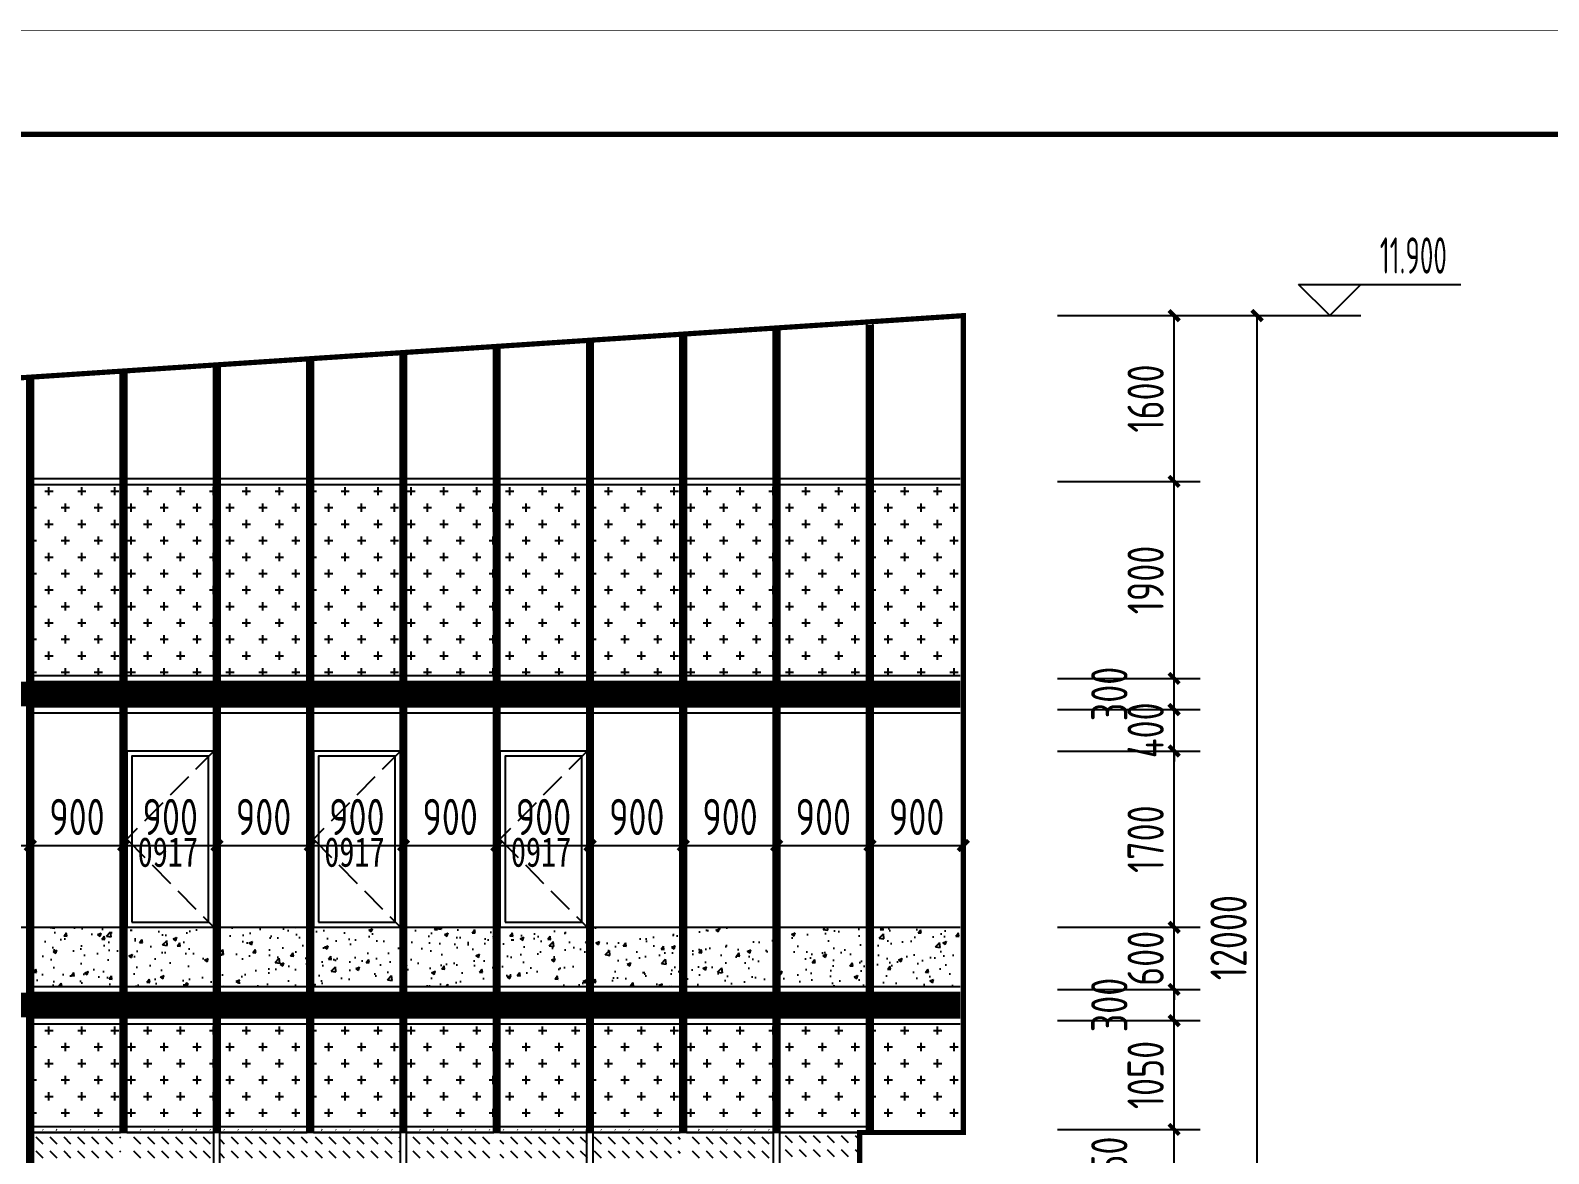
# Model space of a CAD drawing. Extents: x -280168 to 205214, y -148835 to -64913.
# Drawn here: x -178811 to -164164, y -100265 to -89430 of the extents above; entities that cross this region are included whole.
import ezdxf
from ezdxf.xclip import XClip

# ---------------------------------------------------------------- set-up
doc = ezdxf.new("R2010")
doc.units = 0
doc.header["$LTSCALE"] = 1000
doc.header["$MEASUREMENT"] = 0
doc.header["$XCLIPFRAME"] = 0
doc.linetypes.add('DASH', pattern=[0.35, 0.25, -0.1])
for name, color, linetype in [('01-标注_尺寸', 124, 'Continuous'), ('01-标注_标高', 200, 'Continuous'), ('02-TEXT_标注', 130, 'Continuous'), ('05-填充_156', 156, 'Continuous'), ('05-填充_18', 18, 'Continuous'), ('05-填充_天正', 14, 'Continuous'), ('A-C_玻璃幕墙', 140, 'Continuous'), ('A-C_窗', 140, 'Continuous'), ('D-铝板', 181, 'Continuous'), ('E-立面轮廓', 241, 'Continuous')]:
    doc.layers.add(name, color=color, linetype=linetype)
doc.layers.add('04-不打印_辅助线', color=165, linetype='Continuous', plot=False)
doc.styles.add('_TCH_DIM', font='ros1.shx', dxfattribs={"width": 0.75, "bigfont": 'jd.shx'})
doc.styles.add('_TCH_DIM_T3', font='ros1.shx', dxfattribs={"width": 0.85, "bigfont": 'jd.shx'})
doc.styles.get("Standard").update_dxf_attribs({"font": 'STXIHEI_0.TTF', "width": 0.75})
doc.dimstyles.new('_TCH_ARCH&&100', dxfattribs={"dimtxt": 350, "dimasz": 100, "dimexe": 250, "dimexo": 300, "dimgap": 100, "dimtad": 1, "dimdec": 0, "dimzin": 0, "dimdsep": 46, "dimtxsty": '_TCH_DIM_T3', "dimblk": 'ARCHTICK', "dimcen": 0.09, "dimclrt": 7, "dimazin": 2, "dimtfac": 1, "dimtdec": 0, "dimtix": 1, "dimtmove": 2, "dimatfit": 3, "dimfxl": 0, "dimtolj": 1, "dimtzin": 0, "dimarcsym": 0})

# ---------------------------------------------------------------- blocks, each defined once
blk = doc.blocks.new('*U593')
at = {"layer": '05-填充_18', "const_width": 240}
blk.add_lwpolyline([(-420, 0), (420, 0)], dxfattribs=at)
blk = doc.blocks.new('*U594')
at = {"layer": '05-填充_18', "color": 0, "linetype": 'ByBlock', "lineweight": -2, "transparency": 16777216}
for p in [(7200, 0), (8100, 0), (9000, 0), (9900, 0), (10800, 0), (11700, 0), (12600, 0), (13500, 0), (14400, 0), (15300, 0), (16200, 0)]:
    blk.add_blockref('*U593', p, dxfattribs=at)
blk = doc.blocks.new('*U597')
at = {"layer": '05-填充_18', "const_width": 240}
blk.add_lwpolyline([(-420, 0), (420, 0)], dxfattribs=at)
blk = doc.blocks.new('*U598')
at = {"layer": '05-填充_18', "color": 0, "linetype": 'ByBlock', "lineweight": -2, "transparency": 16777216}
for p in [(7200, 0), (8100, 0), (9000, 0), (9900, 0), (10800, 0), (11700, 0), (12600, 0), (13500, 0), (14400, 0), (15300, 0), (16200, 0)]:
    blk.add_blockref('*U597', p, dxfattribs=at)
blk = doc.blocks.new('*U565')
at = {"layer": 'A-C_玻璃幕墙'}
for p, q in [((-30, -2025), (-30, 2025)), ((30, -2025), (30, 2025))]:
    blk.add_line(p, q, dxfattribs=at)
blk = doc.blocks.new('*U566')
at = {"layer": 'A-C_玻璃幕墙', "color": 0, "linetype": 'ByBlock', "lineweight": -2, "transparency": 16777216}
for p in [(-5400, 0), (-3600, 0), (-1800, 0), (0, 0)]:
    blk.add_blockref('*U565', p, dxfattribs=at)
blk = doc.blocks.new('*U571')
at = {"layer": 'A-C_玻璃幕墙'}
for p, q in [((-420, 30), (420, 30)), ((-420, -30), (420, -30))]:
    blk.add_line(p, q, dxfattribs=at)
blk = doc.blocks.new('*U572')
at = {"layer": 'A-C_玻璃幕墙', "color": 0, "linetype": 'ByBlock', "lineweight": -2, "transparency": 16777216}
for p in [(8100, 0), (9000, 0), (9900, 0), (10800, 0), (11700, 0), (12600, 0), (13500, 0), (14400, 0), (15300, 0), (16200, 0)]:
    blk.add_blockref('*U571', p, dxfattribs=at)
blk = doc.blocks.new('*U573')
at = {"layer": 'A-C_玻璃幕墙'}
for p, q in [((-420, 30), (420, 30)), ((-420, -30), (420, -30))]:
    blk.add_line(p, q, dxfattribs=at)
blk = doc.blocks.new('*U574')
at = {"layer": 'A-C_玻璃幕墙', "color": 0, "linetype": 'ByBlock', "lineweight": -2, "transparency": 16777216}
for p in [(0, 0), (900, 0), (1800, 0), (2700, 0), (3600, 0), (4500, 0), (5400, 0), (6300, 0), (7200, 0)]:
    blk.add_blockref('*U573', p, dxfattribs=at)
blk = doc.blocks.new('*U575')
at = {"layer": 'A-C_玻璃幕墙'}
for p, q in [((-420, 30), (420, 30)), ((-420, -30), (420, -30))]:
    blk.add_line(p, q, dxfattribs=at)
blk = doc.blocks.new('*U576')
at = {"layer": 'A-C_玻璃幕墙', "color": 0, "linetype": 'ByBlock', "lineweight": -2, "transparency": 16777216}
for p in [(8100, 0), (9000, 0), (9900, 0), (10800, 0), (11700, 0), (12600, 0), (13500, 0), (14400, 0), (15300, 0), (16200, 0)]:
    blk.add_blockref('*U575', p, dxfattribs=at)
blk = doc.blocks.new('*U579')
at = {"layer": 'A-C_玻璃幕墙'}
blk.add_line((-420, 0), (420, 0), dxfattribs=at)
blk = doc.blocks.new('*U580')
at = {"layer": 'A-C_玻璃幕墙', "color": 0, "linetype": 'ByBlock', "lineweight": -2, "transparency": 16777216}
for p in [(0, 0), (900, 0), (1800, 0), (2700, 0), (3600, 0), (4500, 0), (5400, 0), (6300, 0), (7200, 0), (8100, 0), (9000, 0), (9900, 0), (10800, 0), (11700, 0)]:
    blk.add_blockref('*U579', p, dxfattribs=at)
blk = doc.blocks.new('*U581')
at = {"layer": 'A-C_玻璃幕墙'}
for p, q in [((-420, 30), (420, 30)), ((-420, -30), (420, -30))]:
    blk.add_line(p, q, dxfattribs=at)
blk = doc.blocks.new('*U582')
at = {"layer": 'A-C_玻璃幕墙', "color": 0, "linetype": 'ByBlock', "lineweight": -2, "transparency": 16777216}
for p in [(8100, 0), (9000, 0), (9900, 0), (10800, 0), (11700, 0), (12600, 0), (13500, 0), (14400, 0), (15300, 0), (16200, 0)]:
    blk.add_blockref('*U581', p, dxfattribs=at)
blk = doc.blocks.new('*U583')
at = {"layer": 'A-C_玻璃幕墙'}
for p, q in [((-420, 30), (420, 30)), ((-420, -30), (420, -30))]:
    blk.add_line(p, q, dxfattribs=at)
blk = doc.blocks.new('*U584')
at = {"layer": 'A-C_玻璃幕墙', "color": 0, "linetype": 'ByBlock', "lineweight": -2, "transparency": 16777216}
for p in [(8100, 0), (9000, 0), (9900, 0), (10800, 0), (11700, 0), (12600, 0), (13500, 0), (14400, 0), (15300, 0), (16200, 0)]:
    blk.add_blockref('*U583', p, dxfattribs=at)
blk = doc.blocks.new('*U585')
at = {"layer": 'A-C_玻璃幕墙'}
for p, q in [((-420, 30), (420, 30)), ((-420, -30), (420, -30))]:
    blk.add_line(p, q, dxfattribs=at)
blk = doc.blocks.new('*U586')
at = {"layer": 'A-C_玻璃幕墙', "color": 0, "linetype": 'ByBlock', "lineweight": -2, "transparency": 16777216}
for p in [(8100, 0), (9000, 0), (9900, 0), (10800, 0), (11700, 0), (12600, 0), (13500, 0), (14400, 0), (15300, 0), (16200, 0)]:
    blk.add_blockref('*U585', p, dxfattribs=at)
blk = doc.blocks.new('*U601')
at = {"layer": '05-填充_156'}
h = blk.add_hatch(dxfattribs=at)
h.set_pattern_fill('DASH', color=256, scale=100, angle=315)
h.set_pattern_definition([(315, (-156128.72, 163512.89), (134.70384, -3e-14), [95.25, -95.25])])
h.paths.add_polyline_path([(-420, 310), (420, 310), (420, -310), (-420, -310)])
blk = doc.blocks.new('*U602')
at = {"color": 0, "linetype": 'ByBlock', "lineweight": -2, "transparency": 16777216}
for p in [(0, 0), (900, 0), (1800, 0), (2700, 0), (3600, 0), (4500, 0), (5400, 0), (6300, 0)]:
    blk.add_blockref('*U601', p, dxfattribs=at)
blk = doc.blocks.new('*U599')
at = {"layer": '05-填充_156'}
h = blk.add_hatch(dxfattribs=at)
h.set_pattern_fill('CROSS', color=136, scale=100)
h.set_pattern_definition([(0, (-156128.72, 157462.89), (158.75, 158.75), [79.375, -238.125]), (90, (-156089.03, 157423.2), (-158.75, 158.75), [79.375, -238.125])])
h.paths.add_polyline_path([(-420, 480), (420, 480), (420, -480), (-420, -480)])
blk = doc.blocks.new('*U600')
at = {"color": 0, "linetype": 'ByBlock', "lineweight": -2, "transparency": 16777216}
for p in [(0, 0), (900, 0), (1800, 0), (2700, 0), (3600, 0), (4500, 0), (5400, 0), (6300, 0), (7200, 0), (8100, 0)]:
    blk.add_blockref('*U599', p, dxfattribs=at)
blk = doc.blocks.new('*U591')
at = {"layer": '05-填充_156'}
h = blk.add_hatch(dxfattribs=at)
h.set_pattern_fill('CROSS', color=136, scale=100)
h.set_pattern_definition([(0, (-156128.72, 157902.89), (158.75, 158.75), [79.375, -238.125]), (90, (-156089.03, 157863.2), (-158.75, 158.75), [79.375, -238.125])])
h.paths.add_polyline_path([(-420, 920), (420, 920), (420, -920), (-420, -920)])
blk = doc.blocks.new('*U592')
at = {"color": 0, "linetype": 'ByBlock', "lineweight": -2, "transparency": 16777216}
for p in [(8100, 0), (9000, 0), (9900, 0), (10800, 0), (11700, 0), (12600, 0), (13500, 0), (14400, 0), (15300, 0), (16200, 0)]:
    blk.add_blockref('*U591', p, dxfattribs=at)
blk = doc.blocks.new('*U569')
at = {"layer": '05-填充_18', "const_width": 60}
blk.add_lwpolyline([(0, -2025), (0, 5766)], dxfattribs=at)
at = {"layer": 'D-铝板'}
for p, q in [((-30, -2025), (-30, 5768)), ((30, -2025), (30, 5768))]:
    blk.add_line(p, q, dxfattribs=at)
blk = doc.blocks.new('*U570')
at = {"layer": 'D-铝板', "color": 0, "linetype": 'ByBlock', "lineweight": -2, "transparency": 16777216}
for p in [(8100, 0), (9000, 0), (9900, 0), (10800, 0), (11700, 0), (12600, 0), (13500, 0), (14400, 0), (15300, 0), (16200, 0)]:
    blk.add_blockref('*U569', p, dxfattribs=at)
blk = doc.blocks.new('*U567')
at = {"layer": '05-填充_18', "const_width": 60}
blk.add_lwpolyline([(0, -2025), (0, 2025)], dxfattribs=at)
at = {"layer": 'D-铝板'}
for p, q in [((-30, -2025), (-30, 2025)), ((30, -2025), (30, 2025))]:
    blk.add_line(p, q, dxfattribs=at)
blk = doc.blocks.new('*U568')
at = {"layer": 'D-铝板', "color": 0, "linetype": 'ByBlock', "lineweight": -2, "transparency": 16777216}
for p in [(0, 0), (900, 0), (1800, 0), (2700, 0), (3600, 0), (4500, 0), (5400, 0), (6300, 0), (7200, 0), (8100, 0)]:
    blk.add_blockref('*U567', p, dxfattribs=at)
blk = doc.blocks.new('A$C63224D34')
for points in [[(-10, -2075), (830, -2075), (830, -375), (-10, -375)], [(40, -2025), (780, -2025), (780, -425), (40, -425)]]:
    blk.add_lwpolyline(points, close=True)
at = {"linetype": 'DASH'}
blk.add_lwpolyline([(830, -375), (-10, -1225), (830, -2075)], dxfattribs=at)
at = {"layer": '04-不打印_辅助线', "width": 0.75}
blk.add_text('0917', height=285.4, dxfattribs=at).set_placement((95, -1491))
blk = doc.blocks.new('*U607')
at = {"layer": '05-填充_天正'}
h = blk.add_hatch(dxfattribs=at)
h.set_pattern_fill('AR-CONC', color=256, scale=200)
h.set_pattern_definition([(50, (-156128.72, 161537.9), (364.36934, -31.87817), [38.1, -419.1]), (355, (-156128.72, 161537.9), (-70.48565, 382.1133), [30.48, -335.28]), (100.451, (-156098.36, 161535.23), (293.885, 350.2334), [32.38, -356.18]), (46.1842, (-156128.7, 161639.5), (542.1581, -84.0847), [57.15, -628.65]), (96.6356, (-156083.54, 161632.5), (474.8085, 494.8511), [48.57, -534.27]), (351.184, (-156128.7, 161639.5), (474.8092, 494.8502), [45.72, -502.92]), (21, (-156077.92, 161614.1), (303.22976, -204.53104), [38.1, -419.1]), (326, (-156077.92, 161614.1), (123.60406, 368.37593), [30.48, -335.28]), (71.4514, (-156052.65, 161597.04), (426.833, 163.8457), [32.38, -356.18]), (37.5, (-156128.72, 161537.89), (6.17721, 169.11008), [0, -331.216, 0, -340.36, 0, -336.55]), (7.5, (-156128.72, 161537.89), (133.63933, 200.36115), [0, -194.056, 0, -323.596, 0, -128.27]), (327.5, (-156242, 161537.89), (271.18119, -11.45749), [0, -127, 0, -396.24, 0, -525.78]), (317.5, (-156292.8, 161537.89), (296.25836, 50.85298), [0, -165.1, 0, -263.144, 0, -373.38])])
h.paths.add_polyline_path([(-420, 285), (420, 285), (420, -285), (-420, -285)])
blk = doc.blocks.new('*U608')
at = {"color": 0, "linetype": 'ByBlock', "lineweight": -2, "transparency": 16777216}
for p in [(0, 0), (900, 0), (1800, 0), (2700, 0), (3600, 0), (4500, 0), (5400, 0), (6300, 0), (7200, 0), (8100, 0)]:
    blk.add_blockref('*U607', p, dxfattribs=at)
blk = doc.blocks.new('图框-A1')
for points, const_width in [([(0, 0), (841, 0), (841, 594), (0, 594)], 0.05), ([(766, 584), (25, 584), (25, 10), (766, 10)], 0.5)]:
    blk.add_lwpolyline(points, close=True, dxfattribs=dict(const_width=const_width))
blk = doc.blocks.new('_ArchTick')
at = {"color": 0, "linetype": 'ByBlock', "const_width": 0.4}
blk.add_lwpolyline([(-0.5, -0.5), (0.5, 0.5)], dxfattribs=at)
blk = doc.blocks.new('*D1110')
at = {"layer": '01-标注_尺寸', "color": 0, "lineweight": -2, "transparency": 16777216}
for p, q in [((-170711, -97770), (-170711, -97042)), ((-169811, -97770), (-169811, -97042)), ((-170711, -97292), (-169811, -97292))]:
    blk.add_line(p, q, dxfattribs=at)
at = {"layer": 'Defpoints', "color": 0, "transparency": 16777216}
for p in [(-169811, -97292), (-170711, -98070), (-169811, -98070)]:
    blk.add_point(p, dxfattribs=at)
at = {"layer": '01-标注_尺寸', "color": 0, "lineweight": -2, "transparency": 16777216, "xscale": 100, "yscale": 100, "zscale": 100, "rotation": 180}
blk.add_blockref('_ArchTick', (-170711, -97292), dxfattribs=at)
at = {"layer": '01-标注_尺寸', "color": 0, "lineweight": -2, "transparency": 16777216, "xscale": 100, "yscale": 100, "zscale": 100}
blk.add_blockref('_ArchTick', (-169811, -97292), dxfattribs=at)
at = {"layer": '01-标注_尺寸', "color": 7, "transparency": 16777216, "insert": (-170261, -97017), "char_height": 350, "attachment_point": 5, "style": '_TCH_DIM_T3'}
blk.add_mtext('\\A1;900', dxfattribs=at)
blk = doc.blocks.new('*D1111')
at = {"layer": '01-标注_尺寸', "color": 0, "lineweight": -2, "transparency": 16777216}
for p, q in [((-171611, -97770), (-171611, -97042)), ((-170711, -97770), (-170711, -97042)), ((-171611, -97292), (-170711, -97292))]:
    blk.add_line(p, q, dxfattribs=at)
at = {"layer": 'Defpoints', "color": 0, "transparency": 16777216}
for p in [(-170711, -97292), (-171611, -98070), (-170711, -98070)]:
    blk.add_point(p, dxfattribs=at)
at = {"layer": '01-标注_尺寸', "color": 0, "lineweight": -2, "transparency": 16777216, "xscale": 100, "yscale": 100, "zscale": 100, "rotation": 180}
blk.add_blockref('_ArchTick', (-171611, -97292), dxfattribs=at)
at = {"layer": '01-标注_尺寸', "color": 0, "lineweight": -2, "transparency": 16777216, "xscale": 100, "yscale": 100, "zscale": 100}
blk.add_blockref('_ArchTick', (-170711, -97292), dxfattribs=at)
at = {"layer": '01-标注_尺寸', "color": 7, "transparency": 16777216, "insert": (-171161, -97017), "char_height": 350, "attachment_point": 5, "style": '_TCH_DIM_T3'}
blk.add_mtext('\\A1;900', dxfattribs=at)
blk = doc.blocks.new('*D1112')
at = {"layer": '01-标注_尺寸', "color": 0, "lineweight": -2, "transparency": 16777216}
for p, q in [((-172511, -97770), (-172511, -97042)), ((-171611, -97770), (-171611, -97042)), ((-172511, -97292), (-171611, -97292))]:
    blk.add_line(p, q, dxfattribs=at)
at = {"layer": 'Defpoints', "color": 0, "transparency": 16777216}
for p in [(-171611, -97292), (-172511, -98070), (-171611, -98070)]:
    blk.add_point(p, dxfattribs=at)
at = {"layer": '01-标注_尺寸', "color": 0, "lineweight": -2, "transparency": 16777216, "xscale": 100, "yscale": 100, "zscale": 100, "rotation": 180}
blk.add_blockref('_ArchTick', (-172511, -97292), dxfattribs=at)
at = {"layer": '01-标注_尺寸', "color": 0, "lineweight": -2, "transparency": 16777216, "xscale": 100, "yscale": 100, "zscale": 100}
blk.add_blockref('_ArchTick', (-171611, -97292), dxfattribs=at)
at = {"layer": '01-标注_尺寸', "color": 7, "transparency": 16777216, "insert": (-172061, -97017), "char_height": 350, "attachment_point": 5, "style": '_TCH_DIM_T3'}
blk.add_mtext('\\A1;900', dxfattribs=at)
blk = doc.blocks.new('*D1113')
at = {"layer": '01-标注_尺寸', "color": 0, "lineweight": -2, "transparency": 16777216}
for p, q in [((-173411, -97770), (-173411, -97042)), ((-172511, -97770), (-172511, -97042)), ((-173411, -97292), (-172511, -97292))]:
    blk.add_line(p, q, dxfattribs=at)
at = {"layer": 'Defpoints', "color": 0, "transparency": 16777216}
for p in [(-172511, -97292), (-173411, -98070), (-172511, -98070)]:
    blk.add_point(p, dxfattribs=at)
at = {"layer": '01-标注_尺寸', "color": 0, "lineweight": -2, "transparency": 16777216, "xscale": 100, "yscale": 100, "zscale": 100, "rotation": 180}
blk.add_blockref('_ArchTick', (-173411, -97292), dxfattribs=at)
at = {"layer": '01-标注_尺寸', "color": 0, "lineweight": -2, "transparency": 16777216, "xscale": 100, "yscale": 100, "zscale": 100}
blk.add_blockref('_ArchTick', (-172511, -97292), dxfattribs=at)
at = {"layer": '01-标注_尺寸', "color": 7, "transparency": 16777216, "insert": (-172961, -97017), "char_height": 350, "attachment_point": 5, "style": '_TCH_DIM_T3'}
blk.add_mtext('\\A1;900', dxfattribs=at)
blk = doc.blocks.new('*D1114')
at = {"layer": '01-标注_尺寸', "color": 0, "lineweight": -2, "transparency": 16777216}
for p, q in [((-174311, -97770), (-174311, -97042)), ((-173411, -97770), (-173411, -97042)), ((-174311, -97292), (-173411, -97292))]:
    blk.add_line(p, q, dxfattribs=at)
at = {"layer": 'Defpoints', "color": 0, "transparency": 16777216}
for p in [(-173411, -97292), (-174311, -98070), (-173411, -98070)]:
    blk.add_point(p, dxfattribs=at)
at = {"layer": '01-标注_尺寸', "color": 0, "lineweight": -2, "transparency": 16777216, "xscale": 100, "yscale": 100, "zscale": 100, "rotation": 180}
blk.add_blockref('_ArchTick', (-174311, -97292), dxfattribs=at)
at = {"layer": '01-标注_尺寸', "color": 0, "lineweight": -2, "transparency": 16777216, "xscale": 100, "yscale": 100, "zscale": 100}
blk.add_blockref('_ArchTick', (-173411, -97292), dxfattribs=at)
at = {"layer": '01-标注_尺寸', "color": 7, "transparency": 16777216, "insert": (-173861, -97017), "char_height": 350, "attachment_point": 5, "style": '_TCH_DIM_T3'}
blk.add_mtext('\\A1;900', dxfattribs=at)
blk = doc.blocks.new('*D1115')
at = {"layer": '01-标注_尺寸', "color": 0, "lineweight": -2, "transparency": 16777216}
for p, q in [((-175211, -97770), (-175211, -97042)), ((-174311, -97770), (-174311, -97042)), ((-175211, -97292), (-174311, -97292))]:
    blk.add_line(p, q, dxfattribs=at)
at = {"layer": 'Defpoints', "color": 0, "transparency": 16777216}
for p in [(-174311, -97292), (-175211, -98070), (-174311, -98070)]:
    blk.add_point(p, dxfattribs=at)
at = {"layer": '01-标注_尺寸', "color": 0, "lineweight": -2, "transparency": 16777216, "xscale": 100, "yscale": 100, "zscale": 100, "rotation": 180}
blk.add_blockref('_ArchTick', (-175211, -97292), dxfattribs=at)
at = {"layer": '01-标注_尺寸', "color": 0, "lineweight": -2, "transparency": 16777216, "xscale": 100, "yscale": 100, "zscale": 100}
blk.add_blockref('_ArchTick', (-174311, -97292), dxfattribs=at)
at = {"layer": '01-标注_尺寸', "color": 7, "transparency": 16777216, "insert": (-174761, -97017), "char_height": 350, "attachment_point": 5, "style": '_TCH_DIM_T3'}
blk.add_mtext('\\A1;900', dxfattribs=at)
blk = doc.blocks.new('*D1116')
at = {"layer": '01-标注_尺寸', "color": 0, "lineweight": -2, "transparency": 16777216}
for p, q in [((-176111, -97770), (-176111, -97042)), ((-175211, -97770), (-175211, -97042)), ((-176111, -97292), (-175211, -97292))]:
    blk.add_line(p, q, dxfattribs=at)
at = {"layer": 'Defpoints', "color": 0, "transparency": 16777216}
for p in [(-175211, -97292), (-176111, -98070), (-175211, -98070)]:
    blk.add_point(p, dxfattribs=at)
at = {"layer": '01-标注_尺寸', "color": 0, "lineweight": -2, "transparency": 16777216, "xscale": 100, "yscale": 100, "zscale": 100, "rotation": 180}
blk.add_blockref('_ArchTick', (-176111, -97292), dxfattribs=at)
at = {"layer": '01-标注_尺寸', "color": 0, "lineweight": -2, "transparency": 16777216, "xscale": 100, "yscale": 100, "zscale": 100}
blk.add_blockref('_ArchTick', (-175211, -97292), dxfattribs=at)
at = {"layer": '01-标注_尺寸', "color": 7, "transparency": 16777216, "insert": (-175661, -97017), "char_height": 350, "attachment_point": 5, "style": '_TCH_DIM_T3'}
blk.add_mtext('\\A1;900', dxfattribs=at)
blk = doc.blocks.new('*D1117')
at = {"layer": '01-标注_尺寸', "color": 0, "lineweight": -2, "transparency": 16777216}
for p, q in [((-177011, -97770), (-177011, -97042)), ((-176111, -97770), (-176111, -97042)), ((-177011, -97292), (-176111, -97292))]:
    blk.add_line(p, q, dxfattribs=at)
at = {"layer": 'Defpoints', "color": 0, "transparency": 16777216}
for p in [(-176111, -97292), (-177011, -98070), (-176111, -98070)]:
    blk.add_point(p, dxfattribs=at)
at = {"layer": '01-标注_尺寸', "color": 0, "lineweight": -2, "transparency": 16777216, "xscale": 100, "yscale": 100, "zscale": 100, "rotation": 180}
blk.add_blockref('_ArchTick', (-177011, -97292), dxfattribs=at)
at = {"layer": '01-标注_尺寸', "color": 0, "lineweight": -2, "transparency": 16777216, "xscale": 100, "yscale": 100, "zscale": 100}
blk.add_blockref('_ArchTick', (-176111, -97292), dxfattribs=at)
at = {"layer": '01-标注_尺寸', "color": 7, "transparency": 16777216, "insert": (-176561, -97017), "char_height": 350, "attachment_point": 5, "style": '_TCH_DIM_T3'}
blk.add_mtext('\\A1;900', dxfattribs=at)
blk = doc.blocks.new('*D1118')
at = {"layer": '01-标注_尺寸', "color": 0, "lineweight": -2, "transparency": 16777216}
for p, q in [((-177911, -97770), (-177911, -97042)), ((-177011, -97770), (-177011, -97042)), ((-177911, -97292), (-177011, -97292))]:
    blk.add_line(p, q, dxfattribs=at)
at = {"layer": 'Defpoints', "color": 0, "transparency": 16777216}
for p in [(-177011, -97292), (-177911, -98070), (-177011, -98070)]:
    blk.add_point(p, dxfattribs=at)
at = {"layer": '01-标注_尺寸', "color": 0, "lineweight": -2, "transparency": 16777216, "xscale": 100, "yscale": 100, "zscale": 100, "rotation": 180}
blk.add_blockref('_ArchTick', (-177911, -97292), dxfattribs=at)
at = {"layer": '01-标注_尺寸', "color": 0, "lineweight": -2, "transparency": 16777216, "xscale": 100, "yscale": 100, "zscale": 100}
blk.add_blockref('_ArchTick', (-177011, -97292), dxfattribs=at)
at = {"layer": '01-标注_尺寸', "color": 7, "transparency": 16777216, "insert": (-177461, -97017), "char_height": 350, "attachment_point": 5, "style": '_TCH_DIM_T3'}
blk.add_mtext('\\A1;900', dxfattribs=at)
blk = doc.blocks.new('*D1119')
at = {"layer": '01-标注_尺寸', "color": 0, "lineweight": -2, "transparency": 16777216}
for p, q in [((-178811, -97770), (-178811, -97042)), ((-177911, -97770), (-177911, -97042)), ((-178811, -97292), (-177911, -97292))]:
    blk.add_line(p, q, dxfattribs=at)
at = {"layer": 'Defpoints', "color": 0, "transparency": 16777216}
for p in [(-177911, -97292), (-178811, -98070), (-177911, -98070)]:
    blk.add_point(p, dxfattribs=at)
at = {"layer": '01-标注_尺寸', "color": 0, "lineweight": -2, "transparency": 16777216, "xscale": 100, "yscale": 100, "zscale": 100, "rotation": 180}
blk.add_blockref('_ArchTick', (-178811, -97292), dxfattribs=at)
at = {"layer": '01-标注_尺寸', "color": 0, "lineweight": -2, "transparency": 16777216, "xscale": 100, "yscale": 100, "zscale": 100}
blk.add_blockref('_ArchTick', (-177911, -97292), dxfattribs=at)
at = {"layer": '01-标注_尺寸', "color": 7, "transparency": 16777216, "insert": (-178361, -97017), "char_height": 350, "attachment_point": 5, "style": '_TCH_DIM_T3'}
blk.add_mtext('\\A1;900', dxfattribs=at)
blk = doc.blocks.new('*D1120')
at = {"layer": '01-标注_尺寸', "color": 0, "lineweight": -2, "transparency": 16777216}
for p, q in [((-179711, -97770), (-179711, -97042)), ((-178811, -97770), (-178811, -97042)), ((-179711, -97292), (-178811, -97292))]:
    blk.add_line(p, q, dxfattribs=at)
at = {"layer": 'Defpoints', "color": 0, "transparency": 16777216}
for p in [(-178811, -97292), (-179711, -98070), (-178811, -98070)]:
    blk.add_point(p, dxfattribs=at)
at = {"layer": '01-标注_尺寸', "color": 0, "lineweight": -2, "transparency": 16777216, "xscale": 100, "yscale": 100, "zscale": 100, "rotation": 180}
blk.add_blockref('_ArchTick', (-179711, -97292), dxfattribs=at)
at = {"layer": '01-标注_尺寸', "color": 0, "lineweight": -2, "transparency": 16777216, "xscale": 100, "yscale": 100, "zscale": 100}
blk.add_blockref('_ArchTick', (-178811, -97292), dxfattribs=at)
at = {"layer": '01-标注_尺寸', "color": 7, "transparency": 16777216, "insert": (-179261, -97017), "char_height": 350, "attachment_point": 5, "style": '_TCH_DIM_T3'}
blk.add_mtext('\\A1;900', dxfattribs=at)
blk = doc.blocks.new('*D1145')
at = {"layer": '01-标注_尺寸', "color": 0, "lineweight": -2, "transparency": 16777216}
for p, q in [((-168903, -100031), (-167527, -100031)), ((-167777, -100681), (-167777, -100031)), ((-168903, -100681), (-167527, -100681))]:
    blk.add_line(p, q, dxfattribs=at)
at = {"layer": 'Defpoints', "color": 0, "transparency": 16777216}
for p in [(-169203, -100031), (-167777, -100031), (-169203, -100681)]:
    blk.add_point(p, dxfattribs=at)
at = {"layer": '01-标注_尺寸', "color": 0, "lineweight": -2, "transparency": 16777216, "xscale": 100, "yscale": 100, "zscale": 100}
for p, rotation in [((-167777, -100031), 90), ((-167777, -100681), 270)]:
    blk.add_blockref('_ArchTick', p, dxfattribs=dict(at, rotation=rotation))
at = {"layer": '01-标注_尺寸', "color": 7, "transparency": 16777216, "insert": (-168402, -100371), "char_height": 350, "attachment_point": 5, "rotation": 90, "style": '_TCH_DIM_T3'}
blk.add_mtext('\\A1;650', dxfattribs=at)
blk = doc.blocks.new('*D1146')
at = {"layer": '01-标注_尺寸', "color": 0, "lineweight": -2, "transparency": 16777216}
for p, q in [((-168903, -98981), (-167527, -98981)), ((-167777, -100031), (-167777, -98981)), ((-168903, -100031), (-167527, -100031))]:
    blk.add_line(p, q, dxfattribs=at)
at = {"layer": 'Defpoints', "color": 0, "transparency": 16777216}
for p in [(-169203, -98981), (-167777, -98981), (-169203, -100031)]:
    blk.add_point(p, dxfattribs=at)
at = {"layer": '01-标注_尺寸', "color": 0, "lineweight": -2, "transparency": 16777216, "xscale": 100, "yscale": 100, "zscale": 100}
for p, rotation in [((-167777, -98981), 90), ((-167777, -100031), 270)]:
    blk.add_blockref('_ArchTick', p, dxfattribs=dict(at, rotation=rotation))
at = {"layer": '01-标注_尺寸', "color": 7, "transparency": 16777216, "insert": (-168052, -99506), "char_height": 350, "attachment_point": 5, "rotation": 90, "style": '_TCH_DIM_T3'}
blk.add_mtext('\\A1;1050', dxfattribs=at)
blk = doc.blocks.new('*D1147')
at = {"layer": '01-标注_尺寸', "color": 0, "lineweight": -2, "transparency": 16777216}
for p, q in [((-168903, -98681), (-167527, -98681)), ((-167777, -98981), (-167777, -98681)), ((-168903, -98981), (-167527, -98981))]:
    blk.add_line(p, q, dxfattribs=at)
at = {"layer": 'Defpoints', "color": 0, "transparency": 16777216}
for p in [(-169203, -98681), (-167777, -98681), (-169203, -98981)]:
    blk.add_point(p, dxfattribs=at)
at = {"layer": '01-标注_尺寸', "color": 0, "lineweight": -2, "transparency": 16777216, "xscale": 100, "yscale": 100, "zscale": 100}
for p, rotation in [((-167777, -98681), 90), ((-167777, -98981), 270)]:
    blk.add_blockref('_ArchTick', p, dxfattribs=dict(at, rotation=rotation))
at = {"layer": '01-标注_尺寸', "color": 7, "transparency": 16777216, "insert": (-168402, -98831), "char_height": 350, "attachment_point": 5, "rotation": 90, "style": '_TCH_DIM_T3'}
blk.add_mtext('\\A1;300', dxfattribs=at)
blk = doc.blocks.new('*D1148')
at = {"layer": '01-标注_尺寸', "color": 0, "lineweight": -2, "transparency": 16777216}
for p, q in [((-167777, -98081), (-167777, -97981)), ((-168903, -98081), (-167527, -98081)), ((-167777, -98681), (-167777, -98081)), ((-168903, -98681), (-167527, -98681)), ((-167777, -98681), (-167777, -98781))]:
    blk.add_line(p, q, dxfattribs=at)
at = {"layer": 'Defpoints', "color": 0, "transparency": 16777216}
for p in [(-169203, -98081), (-167777, -98081), (-169203, -98681)]:
    blk.add_point(p, dxfattribs=at)
at = {"layer": '01-标注_尺寸', "color": 0, "lineweight": -2, "transparency": 16777216, "xscale": 100, "yscale": 100, "zscale": 100}
for p, rotation in [((-167777, -98081), 270), ((-167777, -98681), 90)]:
    blk.add_blockref('_ArchTick', p, dxfattribs=dict(at, rotation=rotation))
at = {"layer": '01-标注_尺寸', "color": 7, "transparency": 16777216, "insert": (-168052, -98381), "char_height": 350, "attachment_point": 5, "rotation": 90, "style": '_TCH_DIM_T3'}
blk.add_mtext('\\A1;600', dxfattribs=at)
blk = doc.blocks.new('*D1149')
at = {"layer": '01-标注_尺寸', "color": 0, "lineweight": -2, "transparency": 16777216}
for p, q in [((-168903, -96381), (-167527, -96381)), ((-167777, -98081), (-167777, -96381)), ((-168903, -98081), (-167527, -98081))]:
    blk.add_line(p, q, dxfattribs=at)
at = {"layer": 'Defpoints', "color": 0, "transparency": 16777216}
for p in [(-169203, -96381), (-167777, -96381), (-169203, -98081)]:
    blk.add_point(p, dxfattribs=at)
at = {"layer": '01-标注_尺寸', "color": 0, "lineweight": -2, "transparency": 16777216, "xscale": 100, "yscale": 100, "zscale": 100}
for p, rotation in [((-167777, -96381), 90), ((-167777, -98081), 270)]:
    blk.add_blockref('_ArchTick', p, dxfattribs=dict(at, rotation=rotation))
at = {"layer": '01-标注_尺寸', "color": 7, "transparency": 16777216, "insert": (-168052, -97231), "char_height": 350, "attachment_point": 5, "rotation": 90, "style": '_TCH_DIM_T3'}
blk.add_mtext('\\A1;1700', dxfattribs=at)
blk = doc.blocks.new('*D1150')
at = {"layer": '01-标注_尺寸', "color": 0, "lineweight": -2, "transparency": 16777216}
for p, q in [((-167777, -95981), (-167777, -95881)), ((-168903, -95981), (-167527, -95981)), ((-167777, -96381), (-167777, -95981)), ((-168903, -96381), (-167527, -96381)), ((-167777, -96381), (-167777, -96481))]:
    blk.add_line(p, q, dxfattribs=at)
at = {"layer": 'Defpoints', "color": 0, "transparency": 16777216}
for p in [(-169203, -95981), (-167777, -95981), (-169203, -96381)]:
    blk.add_point(p, dxfattribs=at)
at = {"layer": '01-标注_尺寸', "color": 0, "lineweight": -2, "transparency": 16777216, "xscale": 100, "yscale": 100, "zscale": 100}
for p, rotation in [((-167777, -95981), 270), ((-167777, -96381), 90)]:
    blk.add_blockref('_ArchTick', p, dxfattribs=dict(at, rotation=rotation))
at = {"layer": '01-标注_尺寸', "color": 7, "transparency": 16777216, "insert": (-168052, -96181), "char_height": 350, "attachment_point": 5, "rotation": 90, "style": '_TCH_DIM_T3'}
blk.add_mtext('\\A1;400', dxfattribs=at)
blk = doc.blocks.new('*D1151')
at = {"layer": '01-标注_尺寸', "color": 0, "lineweight": -2, "transparency": 16777216}
for p, q in [((-168903, -95681), (-167527, -95681)), ((-167777, -95981), (-167777, -95681)), ((-168903, -95981), (-167527, -95981))]:
    blk.add_line(p, q, dxfattribs=at)
at = {"layer": 'Defpoints', "color": 0, "transparency": 16777216}
for p in [(-169203, -95681), (-167777, -95681), (-169203, -95981)]:
    blk.add_point(p, dxfattribs=at)
at = {"layer": '01-标注_尺寸', "color": 0, "lineweight": -2, "transparency": 16777216, "xscale": 100, "yscale": 100, "zscale": 100}
for p, rotation in [((-167777, -95681), 90), ((-167777, -95981), 270)]:
    blk.add_blockref('_ArchTick', p, dxfattribs=dict(at, rotation=rotation))
at = {"layer": '01-标注_尺寸', "color": 7, "transparency": 16777216, "insert": (-168402, -95831), "char_height": 350, "attachment_point": 5, "rotation": 90, "style": '_TCH_DIM_T3'}
blk.add_mtext('\\A1;300', dxfattribs=at)
blk = doc.blocks.new('*D1152')
at = {"layer": '01-标注_尺寸', "color": 0, "lineweight": -2, "transparency": 16777216}
for p, q in [((-168903, -93781), (-167527, -93781)), ((-167777, -95681), (-167777, -93781)), ((-168903, -95681), (-167527, -95681))]:
    blk.add_line(p, q, dxfattribs=at)
at = {"layer": 'Defpoints', "color": 0, "transparency": 16777216}
for p in [(-169203, -93781), (-167777, -93781), (-169203, -95681)]:
    blk.add_point(p, dxfattribs=at)
at = {"layer": '01-标注_尺寸', "color": 0, "lineweight": -2, "transparency": 16777216, "xscale": 100, "yscale": 100, "zscale": 100}
for p, rotation in [((-167777, -93781), 90), ((-167777, -95681), 270)]:
    blk.add_blockref('_ArchTick', p, dxfattribs=dict(at, rotation=rotation))
at = {"layer": '01-标注_尺寸', "color": 7, "transparency": 16777216, "insert": (-168052, -94731), "char_height": 350, "attachment_point": 5, "rotation": 90, "style": '_TCH_DIM_T3'}
blk.add_mtext('\\A1;1900', dxfattribs=at)
blk = doc.blocks.new('*D1153')
at = {"layer": '01-标注_尺寸', "color": 0, "lineweight": -2, "transparency": 16777216}
for p, q in [((-168903, -92181), (-167527, -92181)), ((-167777, -93781), (-167777, -92181)), ((-168903, -93781), (-167527, -93781))]:
    blk.add_line(p, q, dxfattribs=at)
at = {"layer": 'Defpoints', "color": 0, "transparency": 16777216}
for p in [(-169203, -92181), (-167777, -92181), (-169203, -93781)]:
    blk.add_point(p, dxfattribs=at)
at = {"layer": '01-标注_尺寸', "color": 0, "lineweight": -2, "transparency": 16777216, "xscale": 100, "yscale": 100, "zscale": 100}
for p, rotation in [((-167777, -92181), 90), ((-167777, -93781), 270)]:
    blk.add_blockref('_ArchTick', p, dxfattribs=dict(at, rotation=rotation))
at = {"layer": '01-标注_尺寸', "color": 7, "transparency": 16777216, "insert": (-168052, -92981), "char_height": 350, "attachment_point": 5, "rotation": 90, "style": '_TCH_DIM_T3'}
blk.add_mtext('\\A1;1600', dxfattribs=at)
blk = doc.blocks.new('*D1154')
at = {"layer": '01-标注_尺寸', "color": 0, "lineweight": -2, "transparency": 16777216}
for p, q in [((-168103, -92181), (-166727, -92181)), ((-166977, -104181), (-166977, -92181)), ((-168103, -104181), (-166727, -104181))]:
    blk.add_line(p, q, dxfattribs=at)
at = {"layer": 'Defpoints', "color": 0, "transparency": 16777216}
for p in [(-168403, -92181), (-166977, -92181), (-168403, -104181)]:
    blk.add_point(p, dxfattribs=at)
at = {"layer": '01-标注_尺寸', "color": 0, "lineweight": -2, "transparency": 16777216, "xscale": 100, "yscale": 100, "zscale": 100}
for p, rotation in [((-166977, -92181), 90), ((-166977, -104181), 270)]:
    blk.add_blockref('_ArchTick', p, dxfattribs=dict(at, rotation=rotation))
at = {"layer": '01-标注_尺寸', "color": 7, "transparency": 16777216, "insert": (-167252, -98181), "char_height": 350, "attachment_point": 5, "rotation": 90, "style": '_TCH_DIM_T3'}
blk.add_mtext('\\A1;12000', dxfattribs=at)

msp = doc.modelspace()

# ---------------------------------------------------------------- hatches: boundary and pattern name
at = {"layer": '05-填充_156'}
h = msp.add_hatch(dxfattribs=at)
h.set_pattern_fill('DASH', color=256, scale=100, angle=315)
h.set_pattern_definition([(315, (-328189.57, 63171.63), (134.70384, -3e-14), [95.25, -95.25])])
h.paths.add_polyline_path([(-171581.6, -100031.3), (-170810.9, -100031.3), (-170810.9, -100651.3), (-171581.6, -100651.3)])

# ---------------------------------------------------------------- linework, layer by layer
at = {"layer": '01-标注_标高'}
for p, q in [((-166276.5, -92181.3), (-166576.5, -91881.3)), ((-166576.5, -91881.3), (-165011.5, -91881.3)), ((-166276.5, -92181.3), (-165976.5, -91881.3)), ((-166976.5, -92181.3), (-165976.5, -92181.3))]:
    msp.add_line(p, q, dxfattribs=at)
at = {"layer": 'A-C_窗'}
msp.add_line((-170810.9, -100061.3), (-178780.9, -100061.3), dxfattribs=at)
at = {"layer": 'E-立面轮廓', "const_width": 50}
msp.add_lwpolyline([(-188010.9, -104181.3), (-188010.9, -93381.3), (-169810.9, -92181.3), (-169810.9, -100061.3), (-170810.9, -100061.3), (-170810.9, -104181.3), (-170810.9, -104181.3)], dxfattribs=at)

# ---------------------------------------------------------------- block references
at = {"xscale": 100, "yscale": 100, "zscale": 100}
msp.add_blockref('图框-A1', (-196065.1, -148832.1), dxfattribs=at)
for name, p in [('*U592', (-186460.9, -94731.3)), ('*U608', (-178360.9, -98366.3)), ('*U600', (-178360.9, -99491.3)), ('*U602', (-178360.9, -100341.3))]:
    msp.add_blockref(name, p)
at = {"layer": '05-填充_18'}
for name, p in [('*U594', (-186460.9, -95831.3)), ('*U598', (-186460.9, -98831.3))]:
    msp.add_blockref(name, p, dxfattribs=at)
at = {"layer": 'A-C_玻璃幕墙'}
for name, p in [('*U582', (-186460.9, -93781.3)), ('*U584', (-186460.9, -95681.3)), ('*U586', (-186460.9, -95981.3)), ('*U580', (-181960.9, -98081.3)), ('*U576', (-186460.9, -98681.3)), ('*U572', (-186460.9, -98981.3)), ('*U574', (-178360.9, -100031.3)), ('*U566', (-171611.6, -102056.3))]:
    msp.add_blockref(name, p, dxfattribs=at)
at = {"layer": 'A-C_窗'}
for p in [(-177870.9, -96006.3), (-176070.9, -96006.3), (-174270.9, -96006.3)]:
    msp.add_blockref('A$C63224D34', p, dxfattribs=at)
at = {"layer": 'D-铝板'}
ref = msp.add_blockref('*U570', (-186910.9, -98036.3), dxfattribs=at)
XClip(ref).set_block_clipping_path([(-1100, -6145), (-1100, 4655), (17100, 5855), (17100, -2025), (16100, -2025), (16100, -6145)])
msp.add_blockref('*U568', (-186910.9, -102056.3), dxfattribs=at)

# ---------------------------------------------------------------- texts
at = {"layer": '02-TEXT_标注', "style": '_TCH_DIM', "width": 0.6375}
msp.add_text('11.900', height=350, dxfattribs=at).set_placement((-165792.7, -91776.3))

# ---------------------------------------------------------------- dimensions: what is measured, and where the dimension line sits
at = {"layer": '01-标注_尺寸'}
for p1, p2, distance, picture, middle in [((-169202.7, -93781.3), (-169202.7, -92181.3), -1426.2, '*D1153', (-168051.5, -92981.3)), ((-168402.7, -104181.3), (-168402.7, -92181.3), -1426.2, '*D1154', (-167251.5, -98181.3)), ((-169202.7, -95681.3), (-169202.7, -93781.3), -1426.2, '*D1152', (-168051.5, -94731.3)), ((-169202.7, -96381.3), (-169202.7, -95981.3), -1426.2, '*D1150', (-168051.5, -96181.3)), ((-169202.7, -98081.3), (-169202.7, -96381.3), -1426.2, '*D1149', (-168051.5, -97231.3)), ((-179710.9, -98069.9), (-178810.9, -98069.9), 778.3, '*D1120', (-179260.9, -97016.6)), ((-178810.9, -98069.9), (-177910.9, -98069.9), 778.3, '*D1119', (-178360.9, -97016.6)), ((-177910.9, -98069.9), (-177010.9, -98069.9), 778.3, '*D1118', (-177460.9, -97016.6)), ((-177010.9, -98069.9), (-176110.9, -98069.9), 778.3, '*D1117', (-176560.9, -97016.6)), ((-176110.9, -98069.9), (-175210.9, -98069.9), 778.3, '*D1116', (-175660.9, -97016.6)), ((-175210.9, -98069.9), (-174310.9, -98069.9), 778.3, '*D1115', (-174760.9, -97016.6)), ((-174310.9, -98069.9), (-173410.9, -98069.9), 778.3, '*D1114', (-173860.9, -97016.6)), ((-173410.9, -98069.9), (-172510.9, -98069.9), 778.3, '*D1113', (-172960.9, -97016.6)), ((-172510.9, -98069.9), (-171610.9, -98069.9), 778.3, '*D1112', (-172060.9, -97016.6)), ((-171610.9, -98069.9), (-170710.9, -98069.9), 778.3, '*D1111', (-171160.9, -97016.6)), ((-170710.9, -98069.9), (-169810.9, -98069.9), 778.3, '*D1110', (-170260.9, -97016.6)), ((-169202.7, -98681.3), (-169202.7, -98081.3), -1426.2, '*D1148', (-168051.5, -98381.3)), ((-169202.7, -100031.3), (-169202.7, -98981.3), -1426.2, '*D1146', (-168051.5, -99506.3))]:
    dim = msp.add_aligned_dim(p1=p1, p2=p2, distance=distance, dimstyle='_TCH_ARCH&&100', dxfattribs=at)
    dim.commit()
    dim.dimension.update_dxf_attribs({"geometry": picture, "text_midpoint": middle})
for base, p1, p2, picture, middle in [((-167776.5, -95681.3), (-169202.7, -95981.3), (-169202.7, -95681.3), '*D1151', (-168401.5, -95831.3)), ((-167776.5, -98681.3), (-169202.7, -98981.3), (-169202.7, -98681.3), '*D1147', (-168401.5, -98831.3)), ((-167776.5, -100031.3), (-169202.7, -100681.3), (-169202.7, -100031.3), '*D1145', (-168401.5, -100371.3))]:
    dim = msp.add_linear_dim(base=base, p1=p1, p2=p2, angle=90, dimstyle='_TCH_ARCH&&100', dxfattribs=at)
    dim.commit()
    dim.dimension.update_dxf_attribs({"geometry": picture, "text_midpoint": middle, "dimtype": 161})

doc.saveas('drawing.dxf')
